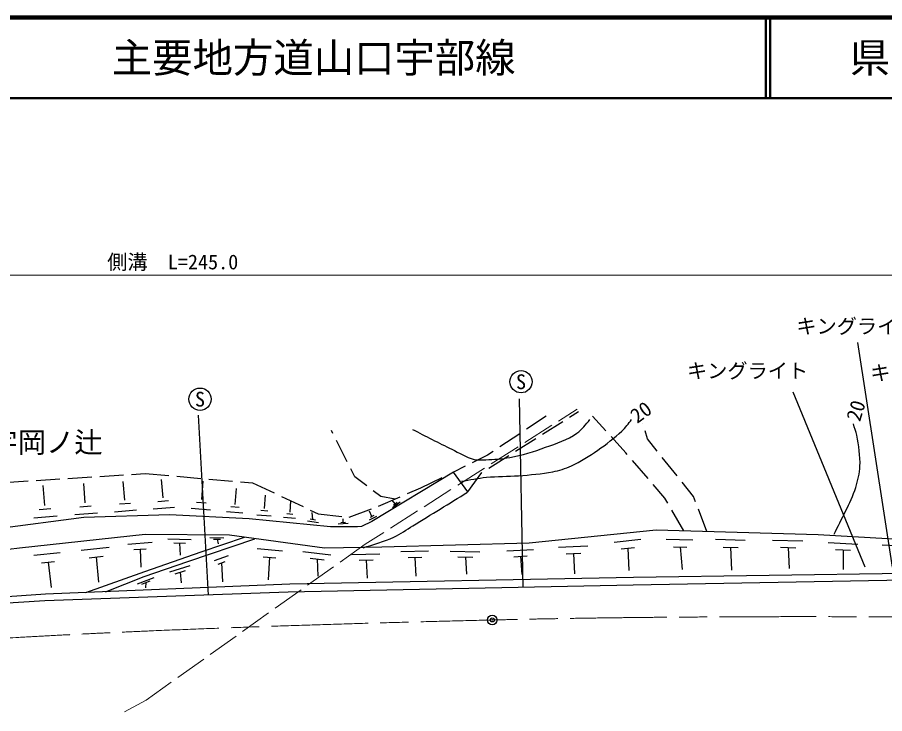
# Model space of a CAD drawing. Units: millimetres, scale not verified. Extents: x 40000 to 680000, y 20000 to 380000.
# Drawn here: x 205031 to 312450, y 293798 to 380000 of the extents above; entities that cross this region are included whole.
import ezdxf
from ezdxf.enums import TextEntityAlignment as Align

# ---------------------------------------------------------------- set-up
doc = ezdxf.new("R2010")
doc.units = ezdxf.units.MM
doc.header["$LTSCALE"] = 1000
doc.header["$PDMODE"] = 32
doc.header["$PDSIZE"] = 500
doc.linetypes.add('CHAIN', pattern=[18.5, 12, -1.5, 3.5, -1.5])
for name, color, linetype, lineweight in [('M-BGD', 7, 'Continuous', 25), ('M-BMK', 2, 'CHAIN', 13), ('M-BMK-HTXT', 7, 'Continuous', 13), ('M-BMK-SRVR', 3, 'Continuous', 25), ('M-STR-HTXT', 7, 'Continuous', 13), ('M-STR-STRC', 7, 'Continuous', 25), ('M-TTL', 2, 'Continuous', 140), ('M-TTL-LINE', 7, 'Continuous', 50)]:
    doc.layers.add(name, color=color, linetype=linetype, lineweight=lineweight)
doc.layers.add('M-TTL-TXT', color=7, linetype='Continuous')
doc.styles.add('ＭＳ ゴシック', font='')
doc.styles.get('ＭＳ ゴシック').set_extended_font_data('MS Gothic')

msp = doc.modelspace()

# ---------------------------------------------------------------- linework, layer by layer
at = {"layer": 'M-BGD'}
for p, q in [((273414, 330513), (274512, 331209)), ((270544, 330642), (268080, 329000)), ((270079, 328400), (272580, 329985)), ((277914, 328827), (276264, 330642)), ((244123, 328495), (243950, 328838)), ((282508, 329740), (282501, 329766)), ((283068, 327808), (282783, 328792)), ((267259, 328452), (264795, 326810)), ((266744, 326287), (269245, 327872)), ((280388, 326107), (278578, 328097)), ((284281, 326299), (283068, 327808)), ((245901, 324970), (244568, 327614)), ((263277, 325798), (261373, 324857)), ((263974, 326262), (263277, 325798)), ((263409, 324174), (265911, 325759)), ((280565, 325901), (280388, 326107)), ((286756, 323222), (284900, 325529)), ((260489, 324419), (259060, 323713)), ((283143, 322912), (281209, 325154)), ((215231, 323162), (218186, 323345)), ((219171, 323407), (220861, 323512)), ((220861, 323512), (223811, 323261)), ((246836, 323118), (246346, 324089)), ((259060, 323713), (248935, 317582)), ((258538, 323460), (259060, 323713)), ((260835, 321253), (259060, 323713)), ((260835, 321253), (262555, 323633)), ((262555, 323633), (262576, 323646)), ((203410, 322428), (206365, 322611)), ((207350, 322673), (210306, 322856)), ((211291, 322917), (214246, 323101)), ((213448, 319900), (213260, 322299)), ((218332, 320218), (218149, 322541)), ((223071, 320526), (222894, 322776)), ((224795, 323178), (227745, 322927)), ((227863, 320298), (228042, 322582)), ((228728, 322844), (231679, 322594)), ((232662, 322510), (234172, 322382)), ((234172, 322382), (236849, 321117)), ((248328, 321986), (246836, 323118)), ((254986, 321737), (257650, 323029)), ((288788, 320695), (287374, 322453)), ((208416, 319573), (208221, 322050)), ((232029, 319709), (232182, 321660)), ((250031, 320695), (249115, 321390)), ((253368, 321040), (254986, 321737)), ((285232, 320489), (283788, 322164)), ((223761, 320140), (222449, 320037)), ((235655, 319195), (235785, 320859)), ((237741, 320695), (240418, 319430)), ((238811, 318749), (238921, 320161)), ((249742, 319478), (252462, 320649)), ((251813, 320370), (250031, 320695)), ((251843, 319759), (251468, 320207)), ((285609, 319842), (285232, 320489)), ((289038, 320036), (288788, 320695)), ((209176, 319149), (207732, 319035)), ((214184, 319489), (212785, 319379)), ((219045, 319819), (217690, 319713)), ((224486, 319316), (221862, 319110)), ((228969, 319004), (226569, 319193)), ((228431, 319851), (227231, 319945)), ((232515, 319327), (231489, 319407)), ((246112, 318106), (248882, 319153)), ((252440, 319961), (251496, 319259)), ((252079, 319935), (251607, 319584)), ((290437, 316344), (289388, 319113)), ((213277, 318066), (198796, 316211)), ((209973, 318243), (207085, 318016)), ((214957, 318611), (212159, 318392)), ((223886, 318429), (213277, 318066)), ((219793, 318969), (217083, 318756)), ((233728, 317905), (223886, 318429)), ((232974, 318602), (230923, 318763)), ((236461, 318253), (234712, 318390)), ((236069, 318870), (235195, 318938)), ((239495, 317948), (238010, 318065)), ((239162, 318472), (238420, 318531)), ((241311, 319008), (242280, 318550)), ((241632, 317822), (241560, 318717)), ((242280, 318550), (245221, 318209)), ((249518, 318205), (248599, 317770)), ((248954, 318205), (248639, 318859)), ((249183, 318314), (248724, 318096)), ((287596, 316430), (286106, 318989)), ((243813, 316937), (233728, 317905)), ((242334, 317402), (240979, 317645)), ((241971, 317761), (241294, 317882)), ((247161, 316937), (243813, 316937)), ((245991, 317342), (244781, 317245)), ((245688, 317471), (245083, 317423)), ((245386, 317447), (245386, 317907)), ((247645, 316977), (247161, 316937)), ((248935, 317582), (247645, 316977)), ((220881, 315968), (205311, 314274)), ((231288, 315888), (220881, 315968)), ((243066, 314274), (231288, 315888)), ((284170, 316533), (268438, 314920)), ((304217, 315928), (284170, 316533)), ((328400, 314516), (304217, 315928)), ((218698, 314798), (221711, 315028)), ((223659, 315437), (226563, 315376)), ((224405, 314927), (225858, 314897)), ((225131, 314912), (225192, 313430)), ((226145, 312621), (234455, 315454)), ((227799, 313831), (233174, 315629)), ((228856, 315596), (230611, 315572)), ((229333, 315401), (230210, 315389)), ((229772, 315395), (229887, 314826)), ((268438, 314920), (250166, 314395)), ((278933, 315019), (282236, 315394)), ((285396, 315404), (288712, 315320)), ((291509, 315399), (295164, 315266)), ((298569, 315286), (302332, 315177)), ((305452, 315005), (309143, 314788)), ((205311, 314274), (181794, 311491)), ((207064, 313437), (210332, 313764)), ((212951, 314056), (216400, 314419)), ((219478, 314107), (220984, 314222)), ((220231, 314165), (220310, 311920)), ((220820, 311390), (227799, 313831)), ((234735, 314230), (237869, 313964)), ((240380, 313876), (243865, 313440)), ((250166, 314395), (243066, 314274)), ((252526, 313864), (255951, 313961)), ((258652, 313920), (262295, 313835)), ((265674, 313935), (268953, 314117)), ((272047, 314402), (275690, 314559)), ((273004, 313600), (274825, 313679)), ((279805, 314191), (281457, 314379)), ((280631, 314285), (280770, 311520)), ((286306, 314453), (287964, 314411)), ((287135, 314432), (287377, 311643)), ((292463, 314424), (294290, 314358)), ((293377, 314391), (293498, 311565)), ((299556, 314398), (301438, 314343)), ((300497, 314371), (300636, 311787)), ((306381, 314140), (308226, 314031)), ((307304, 314086), (307322, 311653)), ((312131, 314694), (315749, 314524)), ((208014, 312472), (209648, 312635)), ((213916, 313102), (215641, 313283)), ((214778, 313192), (215087, 310058)), ((220740, 310765), (226145, 312621)), ((229432, 312754), (231174, 313395)), ((229898, 312296), (230770, 312617)), ((235468, 313228), (237035, 313094)), ((236252, 313161), (236101, 310354)), ((241283, 313053), (243026, 312835)), ((242155, 312944), (242252, 310802)), ((246478, 313505), (249915, 313590)), ((247373, 312786), (249092, 312829)), ((248233, 312808), (248341, 310587)), ((253420, 313110), (255133, 313158)), ((254277, 313134), (254392, 310798)), ((259605, 313195), (261426, 313152)), ((260516, 313174), (260643, 311062)), ((266540, 313232), (268180, 313323)), ((267360, 313278), (267499, 311033)), ((273915, 313640), (274054, 311116)), ((208831, 312553), (209231, 309413)), ((223899, 311350), (226452, 312149)), ((230334, 312456), (230452, 310118)), ((213513, 308784), (220820, 311390)), ((215937, 308884), (220740, 310765)), ((219926, 309869), (221996, 310643)), ((224575, 311114), (225852, 311513)), ((225214, 311314), (225329, 310007)), ((281356, 310634), (238760, 309827)), ((315562, 311158), (281356, 310634)), ((238760, 309827), (208508, 308577)), ((220430, 309840), (221464, 310228)), ((220947, 310034), (220905, 309368)), ((281316, 309706), (238559, 308819)), ((315562, 310352), (281316, 309706)), ((208508, 308577), (164701, 305511)), ((238559, 308819), (208427, 307770)), ((208427, 307770), (164701, 304825))]:
    msp.add_line(p, q, dxfattribs=at)
for points, knots in [([(253967, 328987), (255594, 328167), (257206, 327315), (258848, 326527), (259754, 326092), (260612, 325503), (261591, 325276), (262063, 325167), (262559, 325220), (263043, 325236), (264042, 325269), (265046, 325335), (266028, 325518), (267539, 325800), (269021, 326245), (270465, 326769), (271795, 327251), (273183, 327687), (274338, 328503), (274974, 328953), (275413, 329633), (275951, 330197)], [0, 0, 0, 0, 1, 1, 1, 2, 2, 2, 3, 3, 3, 4, 4, 4, 5, 5, 5, 6, 6, 6, 7, 7, 7, 7]), ([(260058, 322574), (261080, 322735), (262095, 322951), (263124, 323058), (264450, 323195), (265789, 323150), (267117, 323259), (268534, 323376), (269963, 323447), (271353, 323743), (272139, 323911), (272930, 324116), (273652, 324470), (275927, 325583), (278023, 327091), (279904, 328786), (280365, 329200), (280711, 329727), (281114, 330197)], [0, 0, 0, 0, 1, 1, 1, 2, 2, 2, 3, 3, 3, 4, 4, 4, 5, 5, 5, 6, 6, 6, 6]), ([(306204, 315999), (307091, 317935), (308209, 319781), (308866, 321807), (309141, 322655), (309349, 323539), (309391, 324429), (309450, 325712), (309232, 327000), (308987, 328261), (308894, 328742), (308718, 329202), (308584, 329673)], [0, 0, 0, 0, 1, 1, 1, 2, 2, 2, 3, 3, 3, 4, 4, 4, 4]), ([(247846, 314315), (249124, 314758), (250454, 315072), (251678, 315646), (252503, 316033), (253240, 316584), (254018, 317058), (256282, 318435), (258536, 319827), (260795, 321212)], [0, 0, 0, 0, 1, 1, 1, 2, 2, 2, 3, 3, 3, 3])]:
    msp.add_open_spline(points, degree=3, knots=knots, dxfattribs=at)
at = {"layer": 'M-BMK'}
msp.add_open_spline([(562252, 288905), (552202, 290138), (542163, 291468), (532102, 292605), (520481, 293918), (508844, 295085), (497204, 296209), (485813, 297308), (474416, 298342), (463011, 299281), (450886, 300279), (438756, 301231), (426614, 302002), (414404, 302777), (402184, 303407), (389960, 303918), (381131, 304287), (372296, 304511), (363462, 304746), (348735, 305138), (334006, 305548), (319274, 305717), (308514, 305840), (297752, 305824), (286991, 305747), (279277, 305692), (271562, 305577), (263850, 305395), (249865, 305066), (235882, 304642), (221906, 304060), (213813, 303723), (205725, 303284), (197639, 302812), (186406, 302156), (175178, 301405), (163953, 300611), (152790, 299822), (141625, 299046), (130477, 298065), (117666, 296937), (104876, 295583), (92087, 294226), (83080, 293271), (74084, 292207), (65083, 291198)], degree=3, knots=[0, 0, 0, 0, 1, 1, 1, 2, 2, 2, 3, 3, 3, 4, 4, 4, 5, 5, 5, 6, 6, 6, 7, 7, 7, 8, 8, 8, 9, 9, 9, 10, 10, 10, 11, 11, 11, 12, 12, 12, 13, 13, 13, 14, 14, 14, 15, 15, 15, 15], dxfattribs=at)
at = {"layer": 'M-BMK-HTXT'}
for p, q in [((272061, 330023), (274382, 331500)), ((267898, 327373), (271229, 329493)), ((263735, 324723), (267066, 326843)), ((259572, 322072), (262902, 324193)), ((255409, 319422), (258739, 321542)), ((251246, 316772), (254576, 318892)), ((248093, 314765), (250413, 316242)), ((244998, 312563), (248093, 314765)), ((240977, 309702), (244193, 311991)), ((236956, 306841), (240173, 309130)), ((232935, 303980), (236152, 306269)), ((228914, 301119), (232131, 303407)), ((224893, 298257), (228110, 300546)), ((220993, 295483), (224089, 297685)), ((218303, 294032), (220993, 295483))]:
    msp.add_line(p, q, dxfattribs=at)
at = {"layer": 'M-BMK-SRVR'}
msp.add_circle((263850, 305395), 592, dxfattribs=at)
msp.add_point((263850, 305395), dxfattribs=at)
at = {"layer": 'M-STR-HTXT'}
msp.add_line((346174, 348097), (102189, 348097), dxfattribs=at)
at = {"layer": 'M-STR-STRC'}
for p, q in [((313405, 311912), (309141, 339752)), ((310019, 311912), (301115, 333607)), ((267191, 332790), (267657, 309423)), ((227408, 330764), (228655, 308474))]:
    msp.add_line(p, q, dxfattribs=at)
for centre in [(267413, 334888), (227654, 332726)]:
    msp.add_circle(centre, 1379, dxfattribs=at)
at = {"layer": 'M-TTL'}
msp.add_line((680000, 380000), (40000, 380000), dxfattribs=at)
at = {"layer": 'M-TTL-LINE'}
for p, q in [((297750, 380000), (297750, 370000)), ((298250, 380000), (298250, 370000)), ((40000, 370000), (680000, 370000))]:
    msp.add_line(p, q, dxfattribs=at)

# ---------------------------------------------------------------- texts
at = {"layer": 'M-BGD', "style": 'ＭＳ ゴシック'}
for rotation, p in [(35.995, (281257, 330394)), (72.962, (308517, 330124))]:
    msp.add_text('20', height=1833, rotation=rotation, dxfattribs=at).set_placement(p, align=Align.MIDDLE_LEFT)
at = {"layer": 'M-BMK-HTXT', "style": 'ＭＳ ゴシック'}
msp.add_text('字岡ノ辻', height=2566, dxfattribs=at).set_placement((201582, 327400), align=Align.MIDDLE_LEFT)
at = {"layer": 'M-STR-HTXT', "style": 'ＭＳ ゴシック'}
msp.add_text('側溝\u3000L=245.0', height=1833, dxfattribs=at).set_placement((216162, 349718), align=Align.MIDDLE_LEFT)
at = {"layer": 'M-STR-STRC', "style": 'ＭＳ ゴシック'}
for p in [(309016, 340299), (295472, 334781), (318170, 334530)]:
    msp.add_text('キングライト', height=1833, dxfattribs=at).set_placement(p, align=Align.BOTTOM_CENTER)
for p in [(267413, 334888), (227654, 332726)]:
    msp.add_text('S', height=1833, dxfattribs=at).set_placement(p, align=Align.MIDDLE_CENTER)
at = {"layer": 'M-TTL-TXT', "style": 'ＭＳ ゴシック'}
msp.add_text('主要地方道山口宇部線', height=3666, dxfattribs=at).set_placement((216734, 375000), align=Align.MIDDLE_LEFT)
msp.add_text('県\u3000名', height=3666, dxfattribs=at).set_placement((315625, 375000), align=Align.MIDDLE_CENTER)

doc.saveas('drawing.dxf')
